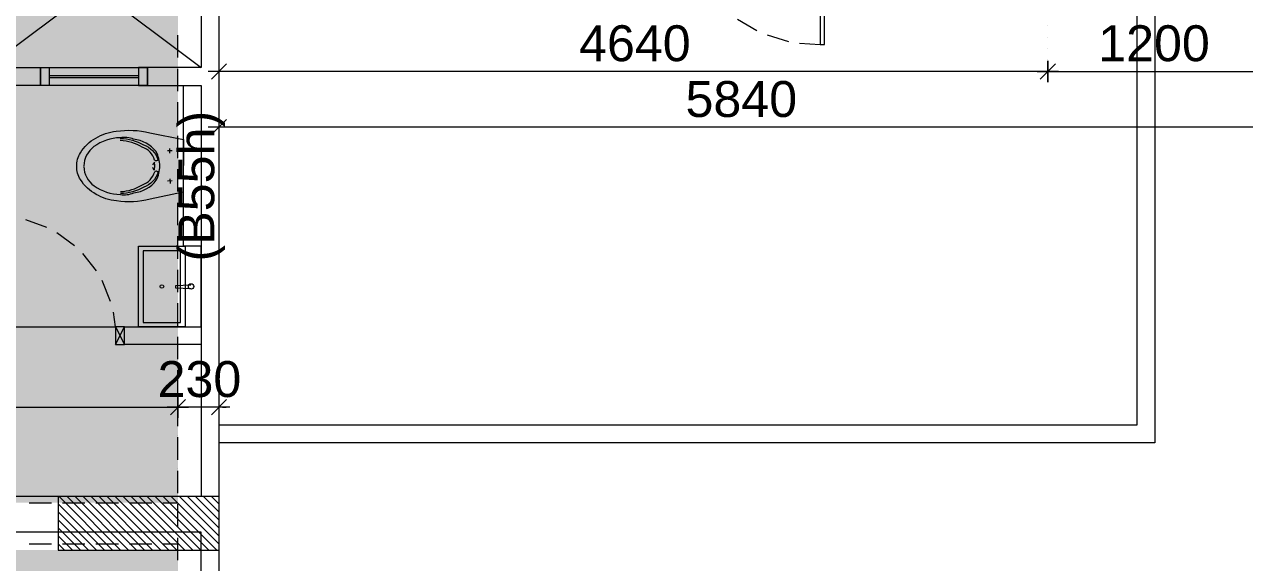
# Model space of a CAD drawing. Header units: millimetres. Extents: x -1303 to 98744, y -1303 to 90097.
# Drawn here: x 21544 to 28376, y 43623 to 46634 of the extents above; entities that cross this region are included whole.
import ezdxf

# ---------------------------------------------------------------- set-up
doc = ezdxf.new("R2010")
doc.units = ezdxf.units.MM
doc.layers.add('PDF_Geometry', color=7, linetype='Continuous')
doc.layers.add('PDF_Text', color=7, linetype='Continuous')
doc.layers.add('PDF_Solid Fills', color=192, linetype='Continuous', true_color=0xc2c0c0c0)
doc.styles.add('PDF ArialMT', font='arial.ttf')

msp = doc.modelspace()

# ---------------------------------------------------------------- linework, layer by layer
at = {"layer": 'PDF_Geometry', "color": 9, "lineweight": 0, "true_color": 0xc0c0c0}
for points in [[(22109.26451, 51512.13803), (22209.12788, 51462.20325), (22109.26451, 51462.20325), (22109.26451, 47392.36535), (19059.21361, 47392.36535), (19059.21361, 47902.68447), (18958.50518, 47902.68447), (18958.50518, 47292.50405), (22534.10689, 47292.50405), (21334.05838, 47292.50405), (21334.05838, 46392.04564), (21633.64642, 46392.04564), (21633.64642, 46292.18021), (21334.05838, 46292.18021), (21334.05838, 44842.47637), (21383.98903, 44942.33767), (22054.25525, 44942.33767), (22042.40793, 45024.43006)], [(23113.81983, 37892.6898), (22633.96819, 37892.6898), (22633.96819, 47392.36535)], [(21334.05838, 46392.04564), (22534.10689, 47292.50405), (22534.10689, 46392.04564), (22233.67172, 46392.04564), (22233.67172, 46292.18021), (22534.10689, 46292.18021), (22534.10689, 43991.94862), (21234.195, 43991.94862), (21234.195, 43892.08318), (11814.07151, 43892.08318), (11943.55422, 43914.08771)], [(21334.05838, 47292.50405), (22534.10689, 46392.04564)], [(27874.23631, 46692.48082), (27874.23631, 44292.3838), (22633.96819, 44292.3838)], [(27773.52581, 46692.48082), (27773.52581, 44392.2451), (22633.96819, 44392.2451)], [(25537.6115, 46662.86045), (25645.09071, 46599.38823)], [(25702.63927, 46574.84234), (25822.81292, 46539.30037)], [(25883.74584, 46528.29604), (25998.84296, 46522.37445)], [(21683.57915, 46348.03659), (22183.73899, 46348.03659)], [(21683.57915, 46336.18927), (22183.73899, 46336.18927)], [(22371.61635, 45926.5827), (22345.38241, 45926.5827)], [(22358.92191, 45913.88826), (22358.07685, 45939.27714)], [(22260.75278, 45835.18022), (22267.52357, 45821.63866), (22272.6001, 45819.94855), (22275.1394, 45841.95307), (22272.6001, 45863.95348), (22260.75278, 45847.87467)], [(22275.1394, 45841.95307), (22275.1394, 45841.95307)], [(22302.22047, 45841.95307), (22302.22047, 45841.95307)], [(22302.22047, 45841.95307), (22302.22047, 45841.95307)], [(21837.60465, 45839.41171), (21837.60465, 45839.41171)], [(21837.60465, 45839.41171), (21837.60465, 45839.41171)], [(21877.38016, 45840.25883), (21877.38016, 45840.25883)], [(21877.38016, 45838.56459), (21877.38016, 45838.56459)], [(22372.46347, 45758.16644), (22346.22746, 45757.32345)], [(22358.92191, 45770.86089), (22359.76903, 45744.629)], [(21669.19045, 45498.35597), (21552.40323, 45540.67078)], [(21825.75526, 45395.95329), (21725.04683, 45468.7356)], [(22443.55153, 44942.33767), (22183.73899, 44942.33767), (22183.73899, 45392.56894), (22443.55153, 45392.56894), (22443.55153, 44942.33767), (22534.10689, 44942.33767), (22534.10689, 45392.56894), (22443.55153, 45392.56894)], [(21948.46822, 45254.62017), (21870.60938, 45352.79135)], [(22027.17419, 45084.51792), (21979.78284, 45200.45803)], [(22476.55833, 45175.91626), (22391.08158, 45171.68478), (22391.08158, 45159.83747), (22476.55833, 45155.60598)], [(22054.25525, 44842.47637), (22104.18797, 44942.33767)], [(22054.25525, 44942.33767), (22104.18797, 44842.47637)], [(22534.10689, 44842.47637), (22104.18797, 44842.47637), (22104.18797, 44942.33767), (22534.10689, 44942.33767)], [(22104.18797, 41992.14808), (22534.10689, 41992.14808), (22534.10689, 43792.22188), (11814.07151, 43792.22188)]]:
    msp.add_lwpolyline(points, dxfattribs=at)
for points in [[(25998.84296, 46522.37445), (26024.23185, 46522.37445), (26024.23185, 47342.43554), (25998.84296, 47342.43554)], [(21633.64642, 46392.04564), (22233.67172, 46392.04564), (22233.67172, 46292.18021), (21633.64642, 46292.18021), (21633.64642, 46392.04564), (21683.57915, 46392.04564), (21683.57915, 46292.18021), (21633.64642, 46292.18021)], [(22183.73899, 46292.18021), (22233.67047, 46292.18021), (22233.67047, 46392.04316), (22183.73899, 46392.04316)], [(22434.24352, 45392.56894), (22434.24352, 46292.18021), (22534.10689, 46292.18021), (22534.10689, 45392.56894)], [(22209.12788, 44966.87944), (22419.00935, 44966.87944), (22419.00935, 45367.17756), (22209.12788, 45367.17756)], [(22054.25525, 44842.47637), (22104.18673, 44842.47637), (22104.18673, 44942.33933), (22054.25525, 44942.33933)]]:
    msp.add_lwpolyline(points, close=True, dxfattribs=at)
at = {"layer": 'PDF_Geometry', "lineweight": 0}
for points in [[(22633.96819, 46625.62011), (22633.96819, 46625.62011)], [(22633.96819, 46625.62011), (22633.96819, 46625.62011)], [(27274.21101, 46625.62011), (27274.21101, 46625.62011)], [(27274.21101, 46625.62011), (27274.21101, 46625.62011)], [(22633.96819, 46562.99501), (22633.96819, 46562.99501)], [(22633.96819, 46562.99501), (22633.96819, 46562.99501)], [(27274.21101, 46562.99501), (27274.21101, 46562.99501)], [(27274.21101, 46562.99501), (27274.21101, 46562.99501)], [(22633.96819, 46500.36992), (22633.96819, 46500.36992)], [(22633.96819, 46500.36992), (22633.96819, 46500.36992)], [(27274.21101, 46500.36992), (27274.21101, 46500.36992)], [(27274.21101, 46500.36992), (27274.21101, 46500.36992)], [(22633.96819, 46438.59194), (22633.96819, 46438.59194)], [(22633.96819, 46437.74482), (22633.96819, 46437.74482)], [(27274.21101, 46437.74482), (27274.21101, 46437.74482)], [(27274.21101, 46437.74482), (27274.21101, 46437.74482)], [(22633.96819, 46375.96271), (22633.96819, 46375.96271)], [(22633.96819, 46370.88824), (22633.96819, 46370.88824)], [(27274.21101, 46370.88824), (27274.21101, 46370.88824)], [(27274.21101, 46370.88824), (27274.21101, 46370.88824)], [(22633.96819, 46313.33761), (22633.96819, 46313.33761)], [(22633.96819, 46250.71252), (22633.96819, 46250.71252)], [(22633.96819, 46188.08742), (22633.96819, 46188.08742)], [(22633.96819, 46125.46232), (22633.96819, 46125.46232)], [(22633.96819, 46059.44873), (22633.96819, 46059.44873)], [(22403.77602, 44492.11054), (22403.77602, 44492.11054)], [(22403.77602, 44492.11054), (22403.77602, 44492.11054)], [(22633.96819, 44492.11054), (22633.96819, 44492.11054)], [(22403.77602, 44398.17083), (22403.77602, 44398.17083)], [(22403.77602, 44398.17083), (22403.77602, 44398.17083)], [(22633.96819, 44398.17083), (22633.96819, 44398.17083)], [(22403.77602, 44336.38872), (22403.77602, 44336.38872)], [(22403.77602, 44336.38872), (22403.77602, 44336.38872)], [(22403.77602, 44273.76362), (22403.77602, 44273.76362)], [(22403.77602, 44273.76362), (22403.77602, 44273.76362)], [(22633.96819, 44336.38872), (22633.96819, 44336.38872)], [(22633.96819, 44273.76362), (22633.96819, 44273.76362)], [(22403.77602, 44211.13853), (22403.77602, 44211.13853)], [(22403.77602, 44211.13853), (22403.77602, 44211.13853)], [(22633.96819, 44211.13853), (22633.96819, 44211.13853)], [(22403.77602, 44148.51343), (22403.77602, 44148.51343)], [(22403.77602, 44148.51343), (22403.77602, 44148.51343)], [(22633.96819, 44148.51343), (22633.96819, 44148.51343)], [(22403.77602, 44085.88833), (22403.77602, 44085.88833)], [(22403.77602, 44085.88833), (22403.77602, 44085.88833)], [(22633.96819, 44085.88833), (22633.96819, 44085.88833)], [(21733.5098, 43952.17104), (21993.32233, 43692.36057)], [(21738.5884, 43991.94862), (22038.17645, 43692.36057)], [(21783.44045, 43991.94862), (22083.03057, 43692.36057)], [(21828.29456, 43991.94862), (22127.88468, 43692.36057)], [(21873.14868, 43991.94862), (22172.73673, 43692.36057)], [(21918.0028, 43991.94862), (22217.59084, 43692.36057)], [(21962.85691, 43991.94862), (22262.44496, 43692.36057)], [(22007.70896, 43991.94862), (22307.29908, 43692.36057)], [(22052.56307, 43991.94862), (22352.99825, 43692.36057)], [(22097.41719, 43991.94862), (22397.85236, 43692.36057)], [(22142.27131, 43991.94862), (22442.70648, 43692.36057)], [(22187.12542, 43991.94862), (22487.5606, 43692.36057)], [(22231.97747, 43991.94862), (22532.41264, 43692.36057)], [(22276.83158, 43991.94862), (22577.26676, 43692.36057)], [(22321.6857, 43991.94862), (22622.12087, 43692.36057)], [(22366.53982, 43991.94862), (22633.96819, 43725.3653)], [(22403.77602, 43991.94862), (22403.77602, 43991.94862)], [(22403.77602, 43991.94862), (22403.77602, 43991.94862)], [(22412.23898, 43991.94862), (22633.96819, 43770.21734)], [(22457.0931, 43991.94862), (22633.96819, 43815.07353)], [(22501.94722, 43991.94862), (22633.96819, 43859.92558)], [(22546.80133, 43991.94862), (22633.96819, 43904.77763)], [(22591.65338, 43991.94862), (22633.96819, 43949.63381)], [(22633.96819, 43991.94862), (22633.96819, 43991.94862)], [(21733.5098, 43907.319), (21948.46822, 43692.36057)], [(21733.5098, 43862.46282), (21903.61617, 43692.36057)], [(21733.5098, 43816.76364), (21858.76206, 43692.36057)], [(21733.5098, 43771.9116), (21813.90794, 43692.36057)], [(21733.5098, 43727.05541), (21769.05383, 43692.36057)]]:
    msp.add_lwpolyline(points, dxfattribs=at)
at = {"layer": 'PDF_Geometry', "color": 157, "lineweight": 0, "true_color": 0x3f5f7f}
for points in [[(22403.77602, 46448.74501), (22403.77602, 46573.15222)], [(22633.96819, 46448.74501), (22633.96819, 46573.15222)], [(22403.77602, 46260.86972), (22403.77602, 46386.11992)], [(22633.96819, 46260.86972), (22633.96819, 46386.11992)], [(22403.77602, 46073.83743), (22403.77602, 46198.2405)], [(22633.96819, 46073.83743), (22633.96819, 46198.2405)], [(22403.77602, 45885.958), (22403.77602, 46011.21233)], [(22633.96819, 45885.958), (22633.96819, 46011.21233)], [(22403.77602, 45698.9257), (22403.77602, 45823.33291)], [(22633.96819, 45698.9257), (22633.96819, 45823.33291)], [(22403.77602, 45511.05041), (22403.77602, 45636.3006)], [(22633.96819, 45511.05041), (22633.96819, 45636.3006)], [(22403.77602, 45323.17099), (22403.77602, 45448.42531)], [(22633.96819, 45323.17099), (22633.96819, 45448.42531)], [(22403.77602, 45136.13869), (22403.77602, 45261.39302)], [(22633.96819, 45136.13869), (22633.96819, 45261.39302)], [(22403.77602, 44948.2634), (22403.77602, 45073.51359)], [(22633.96819, 44948.2634), (22633.96819, 45073.51359)], [(22403.77602, 44761.2311), (22403.77602, 44885.6383)], [(22633.96819, 44761.2311), (22633.96819, 44885.6383)], [(22403.77602, 44573.35168), (22403.77602, 44698.606)], [(22633.96819, 44573.35168), (22633.96819, 44698.606)], [(22403.77602, 44386.3235), (22403.77602, 44510.72657)], [(22633.96819, 44386.3235), (22633.96819, 44510.72657)], [(22403.77602, 44198.44408), (22403.77602, 44323.69428)], [(22633.96819, 44198.44408), (22633.96819, 44323.69428)], [(22403.77602, 44011.41178), (22403.77602, 44135.81899)], [(22633.96819, 44011.41178), (22633.96819, 44135.81899)], [(21570.1742, 43957.24965), (21695.42646, 43957.24965)], [(21757.20651, 43957.24965), (21882.45877, 43957.24965)], [(21945.08386, 43957.24965), (22070.33612, 43957.24965)], [(22132.96122, 43957.24965), (22257.36635, 43957.24965)], [(22319.99352, 43957.24965), (22403.77602, 43957.24965)], [(22403.77602, 43823.53649), (22403.77602, 43948.78668)], [(22633.96819, 43823.53649), (22633.96819, 43948.78668)], [(21570.1742, 43727.05541), (21695.42646, 43727.05541)], [(21757.20651, 43727.05541), (21882.45877, 43727.05541)], [(21945.08386, 43727.05541), (22070.33612, 43727.05541)], [(22132.96122, 43727.05541), (22257.36635, 43727.05541)], [(22319.99352, 43727.05541), (22403.77602, 43727.05541)], [(22403.77602, 43635.65707), (22403.77602, 43760.90726)], [(22633.96819, 43635.65707), (22633.96819, 43760.90726)]]:
    msp.add_lwpolyline(points, dxfattribs=at)
at = {"layer": 'PDF_Geometry', "color": 222, "lineweight": 0, "true_color": 0xb8008a}
for points in [[(22676.283, 46414.04605), (22591.65338, 46328.57342)], [(22633.96819, 46311.6475), (22633.96819, 46430.97197)], [(22694.05605, 46370.88824), (22573.8824, 46370.88824)], [(27253.90073, 46370.88824), (22653.43342, 46370.88824)], [(27293.67624, 46370.88824), (28453.94925, 46370.88824)], [(22633.96819, 45999.36088), (22633.96819, 46119.5366)], [(22694.05605, 46059.44873), (22573.8824, 46059.44873)], [(22676.283, 46101.76355), (22591.65338, 46017.13392)], [(28453.94925, 46059.44873), (22653.43342, 46059.44873)]]:
    msp.add_lwpolyline(points, dxfattribs=at)
for points in [[(27316.52582, 46414.04605), (27231.05115, 46328.57342)], [(27274.21101, 46311.6475), (27274.21101, 46430.97197)], [(27333.45175, 46370.88824), (27214.12522, 46370.88824)]]:
    msp.add_lwpolyline(points, close=True, dxfattribs=at)
at = {"layer": 'PDF_Geometry', "color": 9, "lineweight": 0, "true_color": 0xc0c0c0}
msp.add_lwpolyline([(21838.14805, 45840.2423, -0.1571025842), (21857.98518, 45915.29737, -0.1343590596), (21944.31526, 45998.29474, -0.1104621276), (22058.03218, 46036.45658, -0.1006286711), (22246.36616, 46027.29113), (22434.24352, 45989.2078), (22433.39639, 45694.69422), (22248.05834, 45655.7679, -0.1008011439), (22059.75742, 45646.03219, -0.110557148), (21945.76156, 45683.18575, -0.1342344298), (21858.67734, 45765.36078, -0.1567547725)], format="xyb", close=True, dxfattribs=at)
for points in [[(21877.38016, 45838.90344, 0.2393464838), (21934.75929, 45731.08744, 0.1473912097), (22081.67517, 45682.50805, 0.142383191), (22157.33562, 45691.47929, 0.2037481139), (22282.24904, 45762.2285, 0.1271237518), (22302.55932, 45842.29192, 0.1269302894), (22281.53828, 45922.27271, 0.2035021913), (22156.00503, 45991.89793, 0.1424799363), (22080.24539, 46000.14188, 0.1476783798), (21933.8068, 45950.23602, 0.2394686669), (21877.39462, 45841.91176)], [(22081.11317, 45995.43519, -0.1365343008), (22211.65892, 45959.87669, -0.2359772318), (22292.02073, 45878.37653, -0.6708196489), (22273.53194, 45874.53218, 0.2501448132), (22203.96663, 45946.89299, 0.1342405172), (22081.1669, 45983.81927)], [(22082.43758, 45698.84306, 0.1339300118), (22204.91707, 45736.84788, 0.2505143035), (22273.79227, 45809.90291, -0.667120235), (22292.40418, 45806.15491, -0.2361216939), (22212.68373, 45723.97574, -0.1364098332), (22082.52229, 45687.24781)]]:
    msp.add_lwpolyline(points, format="xyb", dxfattribs=at)
at = {"layer": 'PDF_Geometry', "color": 122, "lineweight": 0, "true_color": 0x00b88a}
for points in [[(22403.77602, 44432.02268), (22403.77602, 44552.19427)], [(22463.86389, 44492.11054), (22343.69023, 44492.11054)], [(22446.09083, 44534.42535), (22361.46121, 44449.79572)]]:
    msp.add_lwpolyline(points, close=True, dxfattribs=at)
for points in [[(22633.96819, 44432.02268), (22633.96819, 44552.19427)], [(19233.55147, 44492.11054), (19214.08624, 44492.11054), (22383.46574, 44492.11054), (22364.00051, 44492.11054)], [(22633.96819, 44492.11054), (22403.77602, 44492.11054)], [(22694.05605, 44492.11054), (22573.8824, 44492.11054)], [(22676.283, 44534.42535), (22591.65338, 44449.79572)], [(22653.43342, 44492.11054), (22673.74577, 44492.11054)]]:
    msp.add_lwpolyline(points, dxfattribs=at)
at = {"layer": 'PDF_Geometry', "color": 5, "lineweight": 0}
msp.add_lwpolyline([(21733.5098, 43692.36057), (22633.96904, 43692.36057), (22633.96904, 43991.94946), (21733.5098, 43991.94946)], close=True, dxfattribs=at)
at = {"layer": 'PDF_Geometry', "color": 9, "lineweight": 0, "true_color": 0xc0c0c0}
for centre, radius in [((22314.28892, 45167.75097), 10.03752), ((22477.29222, 45167.74923), 15.03587)]:
    msp.add_circle(centre, radius, dxfattribs=at)
at = {"layer": 'PDF_Solid Fills', "color": 254, "lineweight": 0, "true_color": 0x00007f}
for points in [[(19194.28216, 43957.67114), (19194.28216, 47292.67347), (22404.2843, 43957.67114), (22404.2843, 47292.67347)], [(22404.2843, 43692.69942), (22404.2843, 40452.736), (19194.28216, 43692.69942), (19194.28216, 40452.736)]]:
    msp.add_solid(points, dxfattribs=at)

# ---------------------------------------------------------------- texts
at = {"layer": 'PDF_Text', "char_height": 201.084641, "attachment_point": 4, "style": 'PDF ArialMT'}
for s, insert in [('4640', (24649.83337, 46527.231)), ('1200', (27556.5511, 46527.231)), ('5840', (25245.85667, 46215.16894)), ('230', (22290.03783, 44648.15843))]:
    msp.add_mtext(s, dxfattribs=dict(at, insert=insert))
at = {"layer": 'PDF_Text', "color": 6, "insert": (22537.22651, 45307.47961), "char_height": 201.084641, "attachment_point": 4, "rotation": 90, "style": 'PDF ArialMT'}
msp.add_mtext('(B55h)', dxfattribs=at)

doc.saveas('drawing.dxf')
